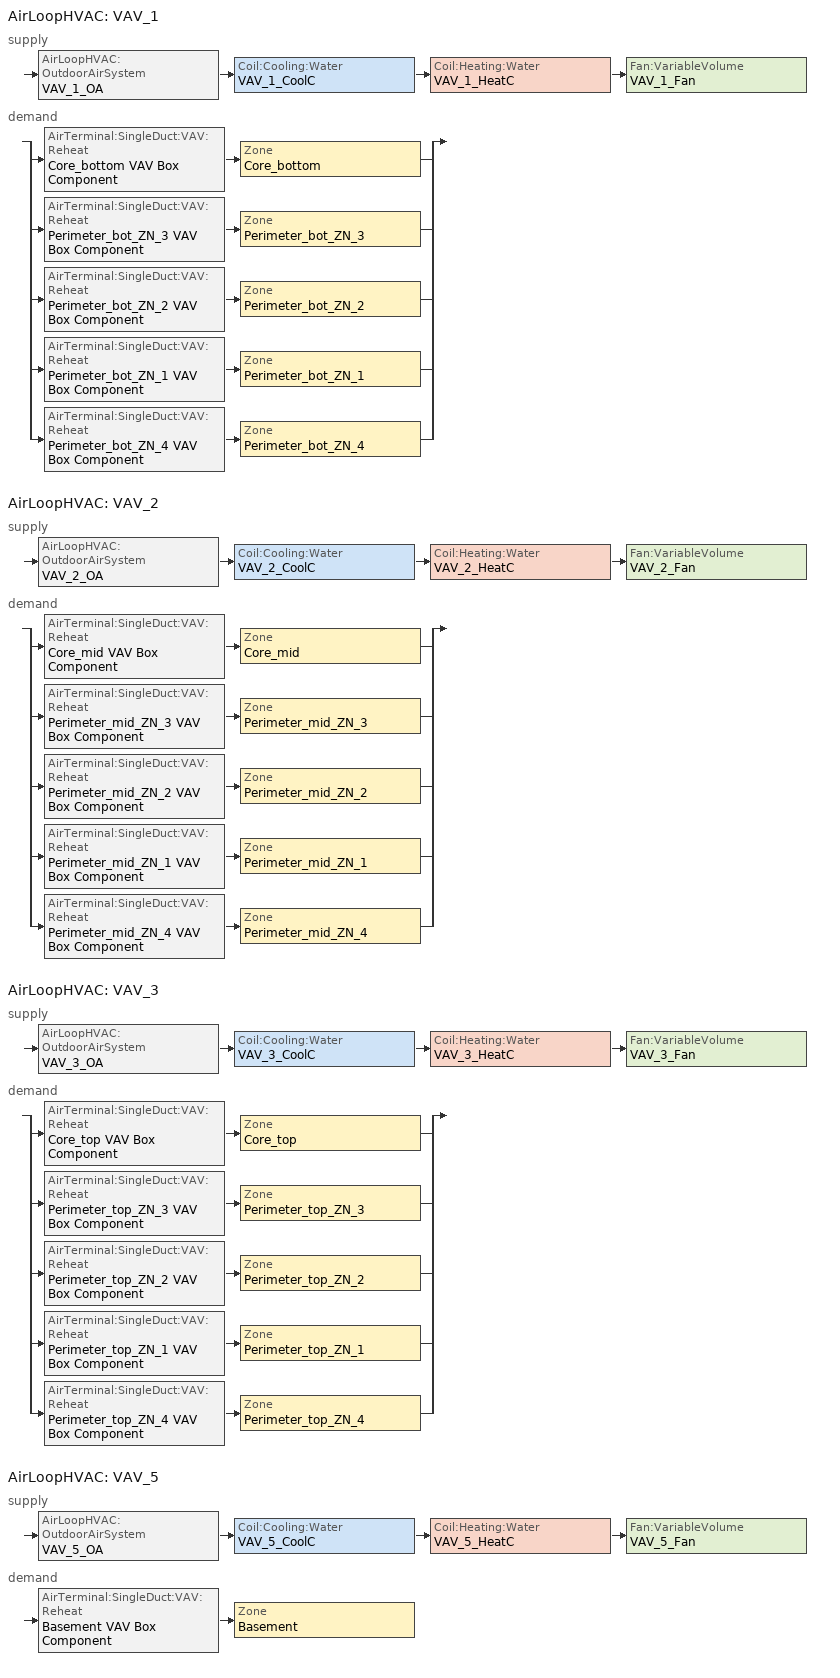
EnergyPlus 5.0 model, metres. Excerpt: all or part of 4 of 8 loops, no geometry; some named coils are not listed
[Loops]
AirLoopHVAC 'VAV_1'
 supply: AirLoopHVAC:OutdoorAirSystem 'VAV_1_OA' > Coil:Cooling:Water 'VAV_1_CoolC' > Coil:Heating:Water 'VAV_1_HeatC' > Fan:VariableVolume 'VAV_1_Fan'
 demand: split
  | AirTerminal:SingleDuct:VAV:Reheat 'Core_bottom VAV Box Component' > Zone 'Core_bottom'
  | AirTerminal:SingleDuct:VAV:Reheat 'Perimeter_bot_ZN_3 VAV Box Component' > Zone 'Perimeter_bot_ZN_3'
  | AirTerminal:SingleDuct:VAV:Reheat 'Perimeter_bot_ZN_2 VAV Box Component' > Zone 'Perimeter_bot_ZN_2'
  | AirTerminal:SingleDuct:VAV:Reheat 'Perimeter_bot_ZN_1 VAV Box Component' > Zone 'Perimeter_bot_ZN_1'
  | AirTerminal:SingleDuct:VAV:Reheat 'Perimeter_bot_ZN_4 VAV Box Component' > Zone 'Perimeter_bot_ZN_4'
AirLoopHVAC 'VAV_2'
 supply: AirLoopHVAC:OutdoorAirSystem 'VAV_2_OA' > Coil:Cooling:Water 'VAV_2_CoolC' > Coil:Heating:Water 'VAV_2_HeatC' > Fan:VariableVolume 'VAV_2_Fan'
 demand: split
  | AirTerminal:SingleDuct:VAV:Reheat 'Core_mid VAV Box Component' > Zone 'Core_mid'
  | AirTerminal:SingleDuct:VAV:Reheat 'Perimeter_mid_ZN_3 VAV Box Component' > Zone 'Perimeter_mid_ZN_3'
  | AirTerminal:SingleDuct:VAV:Reheat 'Perimeter_mid_ZN_2 VAV Box Component' > Zone 'Perimeter_mid_ZN_2'
  | AirTerminal:SingleDuct:VAV:Reheat 'Perimeter_mid_ZN_1 VAV Box Component' > Zone 'Perimeter_mid_ZN_1'
  | AirTerminal:SingleDuct:VAV:Reheat 'Perimeter_mid_ZN_4 VAV Box Component' > Zone 'Perimeter_mid_ZN_4'
AirLoopHVAC 'VAV_3'
 supply: AirLoopHVAC:OutdoorAirSystem 'VAV_3_OA' > Coil:Cooling:Water 'VAV_3_CoolC' > Coil:Heating:Water 'VAV_3_HeatC' > Fan:VariableVolume 'VAV_3_Fan'
 demand: split
  | AirTerminal:SingleDuct:VAV:Reheat 'Core_top VAV Box Component' > Zone 'Core_top'
  | AirTerminal:SingleDuct:VAV:Reheat 'Perimeter_top_ZN_3 VAV Box Component' > Zone 'Perimeter_top_ZN_3'
  | AirTerminal:SingleDuct:VAV:Reheat 'Perimeter_top_ZN_2 VAV Box Component' > Zone 'Perimeter_top_ZN_2'
  | AirTerminal:SingleDuct:VAV:Reheat 'Perimeter_top_ZN_1 VAV Box Component' > Zone 'Perimeter_top_ZN_1'
  | AirTerminal:SingleDuct:VAV:Reheat 'Perimeter_top_ZN_4 VAV Box Component' > Zone 'Perimeter_top_ZN_4'
AirLoopHVAC 'VAV_5'
 supply: AirLoopHVAC:OutdoorAirSystem 'VAV_5_OA' > Coil:Cooling:Water 'VAV_5_CoolC' > Coil:Heating:Water 'VAV_5_HeatC' > Fan:VariableVolume 'VAV_5_Fan'
 demand: AirTerminal:SingleDuct:VAV:Reheat 'Basement VAV Box Component' > Zone 'Basement'
[Fan:VariableVolume] Availability Schedule=HVACOperationSchd; Maximum Flow Rate {m3/s}=AUTOSIZE; Minimum Flow Rate {m3/s}=0; Motor In Airstream Fraction=1; Fan Coefficient 1=0.0407599; Fan Coefficient 2=0.088045; Fan Coefficient 3=-0.0729261; Fan Coefficient 4=0.94374; Fan Coefficient 5=0
Name | Fan Efficiency | Pressure Rise | Motor Efficiency
VAV_1_Fan; VAV_3_Fan | 0.6045 | 1017.592 | 0.93
VAV_2_Fan | 0.6175 | 1017.592 | 0.95
VAV_5_Fan | 0.5915 | 1109.648 | 0.91
[Coil:Heating:Water] Availablility Schedule=ALWAYS_ON; U-Factor Times Area Value {W/K}=AUTOSIZE; Maximum Water Flow Rate {m3/s}=AUTOSIZE; Coil Peformance input method=UFactorTimesAreaAndDesignWaterFlowRate; Nominal Capacity=AUTOSIZE; Design Inlet Water Temperature=82.2; Design Inlet Air Temperature=16.6; Design Outlet Water Temperature=71.1; Design Outlet Air Temperature=32.2
VAV_1_HeatC; VAV_2_HeatC; VAV_3_HeatC; VAV_5_HeatC
[Coil:Cooling:Water] Availability Schedule=ALWAYS_ON; Design Water Flow Rate {m3/s}=AUTOSIZE; Design Air Flow Rate {m3/s}=AUTOSIZE; Design Inlet Water Temperature {C}=AUTOSIZE; Design Inlet Air Temperature {C}=AUTOSIZE; Design Outlet Air Temperature {C}=AUTOSIZE; Design Inlet Humidity Ratio {kg-H2O/kg-air}=AUTOSIZE; Design Outlet Humidity Ratio {kg-H2O/kg-air}=AUTOSIZE; Type of Analysise {*******}=SimpleAnalysis; Heat Exchanger Configuration {*********}=CrossFlow
VAV_3_CoolC; VAV_2_CoolC; VAV_1_CoolC; VAV_5_CoolC
[AirTerminal:SingleDuct:VAV:Reheat] Availability Schedule=ALWAYS_ON; Maximum Air Flow Rate {m3/s}=AUTOSIZE; Zone Minimum Air Flow Input Method=Constant; Constant Minimum Air Flow Fraction=0.3; Maximum Hot Water or Steam Flow Rate {m3/s}=AUTOSIZE; Minimum Hot Water or Steam Flow Rate {m3/s}=0; Convergence Tolerance=0.001; Damper Heating Action=NORMAL
Name | Reheat Coil
Basement VAV Box Component | Basement VAV Box Reheat Coil
Core_bottom VAV Box Component | Core_bottom VAV Box Reheat Coil
Core_mid VAV Box Component | Core_mid VAV Box Reheat Coil
Core_top VAV Box Component | Core_top VAV Box Reheat Coil
Perimeter_bot_ZN_1 VAV Box Component | Perimeter_bot_ZN_1 VAV Box Reheat Coil
Perimeter_bot_ZN_2 VAV Box Component | Perimeter_bot_ZN_2 VAV Box Reheat Coil
Perimeter_bot_ZN_3 VAV Box Component | Perimeter_bot_ZN_3 VAV Box Reheat Coil
Perimeter_bot_ZN_4 VAV Box Component | Perimeter_bot_ZN_4 VAV Box Reheat Coil
Perimeter_mid_ZN_1 VAV Box Component | Perimeter_mid_ZN_1 VAV Box Reheat Coil
Perimeter_mid_ZN_2 VAV Box Component | Perimeter_mid_ZN_2 VAV Box Reheat Coil
Perimeter_mid_ZN_3 VAV Box Component | Perimeter_mid_ZN_3 VAV Box Reheat Coil
Perimeter_mid_ZN_4 VAV Box Component | Perimeter_mid_ZN_4 VAV Box Reheat Coil
Perimeter_top_ZN_1 VAV Box Component | Perimeter_top_ZN_1 VAV Box Reheat Coil
Perimeter_top_ZN_2 VAV Box Component | Perimeter_top_ZN_2 VAV Box Reheat Coil
Perimeter_top_ZN_3 VAV Box Component | Perimeter_top_ZN_3 VAV Box Reheat Coil
Perimeter_top_ZN_4 VAV Box Component | Perimeter_top_ZN_4 VAV Box Reheat Coil
[Zone equipment]
Basement: Basement VAV Box Component
Core_bottom: Core_bottom VAV Box Component
Core_mid: Core_mid VAV Box Component
Core_top: Core_top VAV Box Component
Perimeter_bot_ZN_1: Perimeter_bot_ZN_1 VAV Box Component
Perimeter_bot_ZN_2: Perimeter_bot_ZN_2 VAV Box Component
Perimeter_bot_ZN_3: Perimeter_bot_ZN_3 VAV Box Component
Perimeter_bot_ZN_4: Perimeter_bot_ZN_4 VAV Box Component
Perimeter_mid_ZN_1: Perimeter_mid_ZN_1 VAV Box Component
Perimeter_mid_ZN_2: Perimeter_mid_ZN_2 VAV Box Component
Perimeter_mid_ZN_3: Perimeter_mid_ZN_3 VAV Box Component
Perimeter_mid_ZN_4: Perimeter_mid_ZN_4 VAV Box Component
Perimeter_top_ZN_1: Perimeter_top_ZN_1 VAV Box Component
Perimeter_top_ZN_2: Perimeter_top_ZN_2 VAV Box Component
Perimeter_top_ZN_3: Perimeter_top_ZN_3 VAV Box Component
Perimeter_top_ZN_4: Perimeter_top_ZN_4 VAV Box Component
[Sizing:Zone] Zone Cooling Design Supply Air Temperature {C}=12.8; Zone Heating Design Supply Air Temperature {C}=50; Zone Cooling Design Supply Air Humidity Ratio {kg-H20/kg-air}=0.0085; Zone Heating Design Supply Air Humidity Ratio {kg-H20/kg-air}=0.008; Outdoor Air Method=Flow/Person; Outside Air Flow per Person {(m3/s)/person}=0.0125; Cooling Design Air Flow Method {Flow/Zone | DesignDay | DesignDayWithLimit}=DesignDay; Heating Design Air Flow Method {Flow/Zone | DesignDay}=DesignDay
Basement; Core_bottom; Core_mid; Core_top; Perimeter_bot_ZN_1; Perimeter_bot_ZN_2; Perimeter_bot_ZN_3; Perimeter_bot_ZN_4; Perimeter_mid_ZN_1; Perimeter_mid_ZN_2; Perimeter_mid_ZN_3; Perimeter_mid_ZN_4; Perimeter_top_ZN_1; Perimeter_top_ZN_2; Perimeter_top_ZN_3; Perimeter_top_ZN_4
[ZoneControl:Thermostat] Control Type Schedule=Dual Zone Control Type Sched
Name | Zone | Control 1
Basement Thermostat | Basement | Basement DualSPSched
Core_bottom Thermostat | Core_bottom | Core_bottom DualSPSched
Core_mid Thermostat | Core_mid | Core_mid DualSPSched
Core_top Thermostat | Core_top | Core_top DualSPSched
Perimeter_bot_ZN_1 Thermostat | Perimeter_bot_ZN_1 | Perimeter_bot_ZN_1 DualSPSched
Perimeter_bot_ZN_2 Thermostat | Perimeter_bot_ZN_2 | Perimeter_bot_ZN_2 DualSPSched
Perimeter_bot_ZN_3 Thermostat | Perimeter_bot_ZN_3 | Perimeter_bot_ZN_3 DualSPSched
Perimeter_bot_ZN_4 Thermostat | Perimeter_bot_ZN_4 | Perimeter_bot_ZN_4 DualSPSched
Perimeter_mid_ZN_1 Thermostat | Perimeter_mid_ZN_1 | Perimeter_mid_ZN_1 DualSPSched
Perimeter_mid_ZN_2 Thermostat | Perimeter_mid_ZN_2 | Perimeter_mid_ZN_2 DualSPSched
Perimeter_mid_ZN_3 Thermostat | Perimeter_mid_ZN_3 | Perimeter_mid_ZN_3 DualSPSched
Perimeter_mid_ZN_4 Thermostat | Perimeter_mid_ZN_4 | Perimeter_mid_ZN_4 DualSPSched
Perimeter_top_ZN_1 Thermostat | Perimeter_top_ZN_1 | Perimeter_top_ZN_1 DualSPSched
Perimeter_top_ZN_2 Thermostat | Perimeter_top_ZN_2 | Perimeter_top_ZN_2 DualSPSched
Perimeter_top_ZN_3 Thermostat | Perimeter_top_ZN_3 | Perimeter_top_ZN_3 DualSPSched
Perimeter_top_ZN_4 Thermostat | Perimeter_top_ZN_4 | Perimeter_top_ZN_4 DualSPSched
[ThermostatSetpoint:DualSetpoint] Heating Setpoint Temperature Schedule=HTGSETP_SCH; Cooling Setpoint Temperature Schedule=CLGSETP_SCH
Basement DualSPSched; Core_bottom DualSPSched; Core_mid DualSPSched; Core_top DualSPSched; Perimeter_bot_ZN_1 DualSPSched; Perimeter_bot_ZN_2 DualSPSched; Perimeter_bot_ZN_3 DualSPSched; Perimeter_bot_ZN_4 DualSPSched; Perimeter_mid_ZN_1 DualSPSched; Perimeter_mid_ZN_2 DualSPSched; Perimeter_mid_ZN_3 DualSPSched; Perimeter_mid_ZN_4 DualSPSched; Perimeter_top_ZN_1 DualSPSched; Perimeter_top_ZN_2 DualSPSched; Perimeter_top_ZN_3 DualSPSched; Perimeter_top_ZN_4 DualSPSched
[Sizing:System] Type Of Load To Size On {Sensible}=Sensible; Design Outdoor Air Flow Rate {m3/s}=AUTOSIZE; Minimum System Air Flow Ratio=0.3; Preheat Design Temperature {C}=7; Preheat Design Humidity Ratio {kg-H2O/kg-air}=0.008; Precool Design Temperature {C}=12.8; Precool Design Humidity Ratio {kg-H2O/kg-air}=0.008; Central Cooling Design Supply Air Temperature {C}=12.8; Central Heating Design Supply Air Temperature {C}=16.7; Sizing Option {Coincident | NonCoincident}=NonCoincident; 100% Outdoor Air in Cooling {Yes | No}=No; 100% Outdoor Air in Heating {Yes | No}=No; Central Cooling Design Supply Air Humidity Ratio {kg-H2O/kg-air}=0.0085; Central Heating Design Supply Air Humidity Ratio {kg-H2O/kg-air}=0.008; Cooling Design Air Flow Method=DesignDay; Heating Design Air Flow Method=DesignDay
VAV_1; VAV_2; VAV_3; VAV_5
[Controller:OutdoorAir] Minimum Outdoor Air Flow Rate {m3/s}=AUTOSIZE; Maximum Outdoor Air Flow Rate {m3/s}=AUTOSIZE; Economizer Control Type=DifferentialDryBulb; Economizer Control Action Type=ModulateFlow; Economizer Maximum Limit Dry-Bulb Temperature {C}=28; Economizer Maximum Limit Enthalpy {J/kg}=64000; Economizer Minimum Limit Dry-Bulb Temperature {C}=-100; Lockout Type=NoLockout; Minimum Limit Type=FixedMinimum; Minimum Outdoor Air Schedule=MinOA_MotorizedDamper_Sched
VAV_1_OA_Controller; VAV_2_OA_Controller; VAV_3_OA_Controller; VAV_5_OA_Controller
[SetpointManager:Scheduled] Control Variable {Temperature | others }=Temperature; Schedule=Seasonal-Reset-Supply-Air-Temp-Sch
Name | Setpoint Node or NodeList
VAV_1 SAT setpoint | VAV_1 Supply Equipment Outlet Node
VAV_2 SAT setpoint | VAV_2 Supply Equipment Outlet Node
VAV_3 SAT setpoint | VAV_3 Supply Equipment Outlet Node
VAV_5 SAT setpoint | VAV_5 Supply Equipment Outlet Node
[AirLoopHVAC] Design Supply Air Flow Rate {m3/s}=AUTOSIZE
VAV_1; VAV_2; VAV_3; VAV_5
[SetpointManager:MixedAir]
Name | Control Variable {Temperature} | Setpoint Node or NodeList | Control Variable
VAV_1_CoolC SAT Manager | Temperature | VAV_1_CoolC-VAV_1_HeatCNode
VAV_1_HeatC SAT Manager | Temperature | VAV_1_HeatC-VAV_1_FanNode
VAV_1_OAMixed Air Temp Manager |  | VAV_1_OA-VAV_1_CoolCNode | Temperature
VAV_2_CoolC SAT Manager | Temperature | VAV_2_CoolC-VAV_2_HeatCNode
VAV_2_HeatC SAT Manager | Temperature | VAV_2_HeatC-VAV_2_FanNode
VAV_2_OAMixed Air Temp Manager |  | VAV_2_OA-VAV_2_CoolCNode | Temperature
VAV_3_CoolC SAT Manager | Temperature | VAV_3_CoolC-VAV_3_HeatCNode
VAV_3_HeatC SAT Manager | Temperature | VAV_3_HeatC-VAV_3_FanNode
VAV_3_OAMixed Air Temp Manager |  | VAV_3_OA-VAV_3_CoolCNode | Temperature
VAV_5_CoolC SAT Manager | Temperature | VAV_5_CoolC-VAV_5_HeatCNode
VAV_5_HeatC SAT Manager | Temperature | VAV_5_HeatC-VAV_5_FanNode
VAV_5_OAMixed Air Temp Manager |  | VAV_5_OA-VAV_5_CoolCNode | Temperature
[Controller:WaterCoil] Control Variable {Temperature | HumidityRatio | TemperatureAndHumidityRatio | Flow}=Temperature; Maximum Actuated Flow {m3/s}=AUTOSIZE; Minimum Actuated Flow {m3/s}=0
Name | Action {Normal | Reverse} | Actuator Variable {Flow} | Actuator Variable {FLOW} | Controller Convergence Tolerance {delta C} [Delta temp from setpoint]
VAV_1_CoolC_Controller; VAV_2_CoolC_Controller; VAV_3_CoolC_Controller; VAV_5_CoolC_Controller | Reverse | Flow
VAV_1_HeatC_Controller; VAV_2_HeatC_Controller; VAV_3_HeatC_Controller; VAV_5_HeatC_Controller | Normal |  | Flow | 0.0001
[Schedule:Compact]
ALWAYS_ON: Through: 12/31, For: AllDays, Until: 24:00, 1
CLGSETP_SCH: Through: 12/31, For: Weekdays SummerDesignDay, Until: 06:00, 26.7, Until: 22:00, 24, Until: 24:00, 26.7, For: Saturday, Until: 06:00, 26.7, Until: 18:00, 24, Until: 24:00, 26.7, For WinterDesignDay, Until: 24:00, 26.7, For: AllOtherDays, Until: 24:00, 26.7
HTGSETP_SCH: Through: 12/31, For: Weekdays, Until: 06:00, 15.6, Until: 22:00, 21, Until: 24:00, 15.6, For SummerDesignDay, Until: 24:00, 15.6, For: Saturday, Until: 06:00, 15.6, Until: 18:00, 21, Until: 24:00, 15.6, For: WinterDesignDay, Until: 24:00, 21, For: AllOtherDays, Until: 24:00, 15.6
Seasonal-Reset-Supply-Air-Temp-Sch: Through: 12/31, For: AllDays, Until: 24:00, 12.8
MinOA_MotorizedDamper_Sched: Through: 12/31, For: Weekdays SummerDesignDay, Until: 07:00, 0, Until: 22:00, 1, Until: 24:00, 0, For: Saturday WinterDesignDay, Until: 07:00, 0, Until: 18:00, 1, Until: 24:00, 0, For: AllOtherDays, Until: 24:00, 0
Dual Zone Control Type Sched: Through: 12/31, For: AllDays, Until: 24:00, 4
HVACOperationSchd: Through: 12/31, For: Weekdays SummerDesignDay, Until: 06:00, 0, Until: 22:00, 1, Until: 24:00, 0, For: Saturday WinterDesignDay, Until: 06:00, 0, Until: 18:00, 1, Until: 24:00, 0, For: AllOtherDays, Until: 24:00, 0
